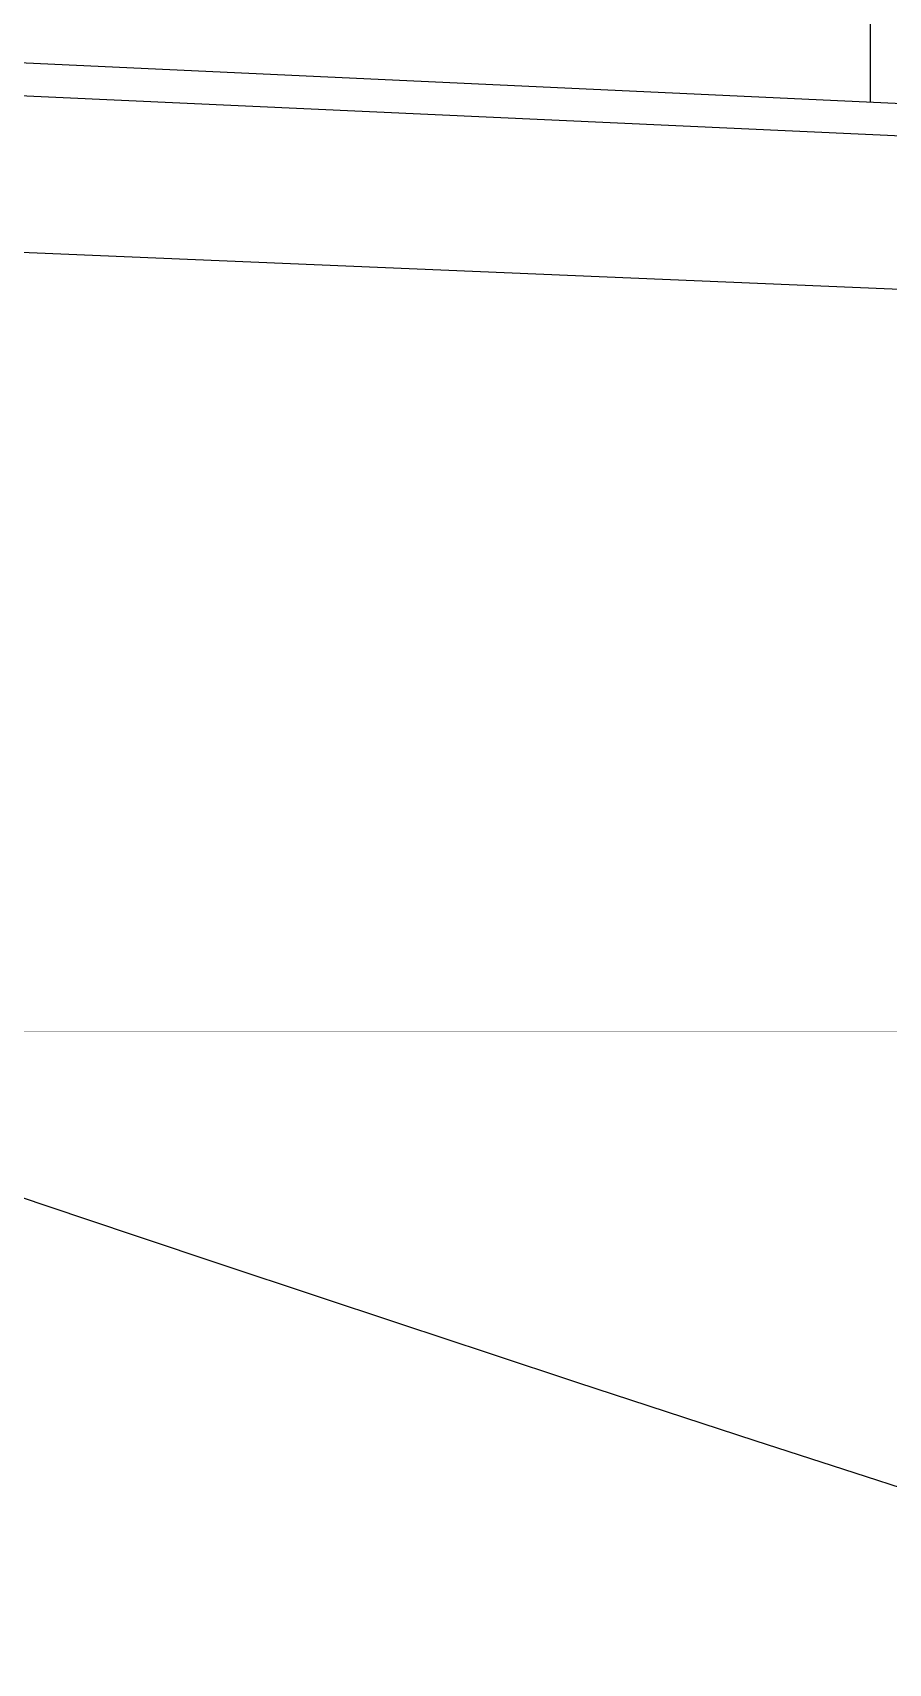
# Model space of a CAD drawing. Extents: x 1332 to 175445, y 256143 to 386027.
# Drawn here: x 45782 to 46733, y 381097 to 382909 of the extents above; entities that cross this region are included whole.
import ezdxf

# ---------------------------------------------------------------- set-up
doc = ezdxf.new("R2010")
doc.units = 0
doc.header["$LTSCALE"] = 10
doc.header["$MEASUREMENT"] = 0
doc.layers.add('00-园建', color=4, linetype='Continuous')
doc.layers.add('00-填充', color=8, linetype='Continuous')
doc.linetypes.add('ZIGZAG', pattern='A,0.0001,-0.2,[131,ltypeshp.shx,S=0.2,R=0,X=-0.2,Y=0],-0.4,[131,ltypeshp.shx,S=0.2,R=180,X=0.2,Y=0],-0.2', length=0.8001)

msp = doc.modelspace()

# ---------------------------------------------------------------- linework, layer by layer
at = {"layer": '00-园建'}
for p, q in [((52785.14846228028, 382549.275011721, -36502.99999999999), (45585.82174493418, 382883.7879033318, -36502.99999999999)), ((52783.67902913377, 382519.311020561, -36502.99999999999), (45669.48062489482, 382843.1109751492, -36502.99999999999)), ((52776.33186340125, 382369.4910647618, -36502.99999999999), (45728.28062489159, 382666.1751489642, -36502.99999999999))]:
    msp.add_line(p, q, dxfattribs=at)
at = {"layer": '00-园建', "color": 5, "linetype": 'ZIGZAG', "ltscale": 0.3, "const_width": 0.1, "elevation": -36502.99999999999}
msp.add_lwpolyline([(105675.8735874975, 381799.275011721), (45503.28062489461, 381799.275011721)], dxfattribs=at)
at = {"layer": '00-填充', "color": 8}
msp.add_line((46713.28060780204, 382831.4011254132, -36502.99999999999), (46713.28060780204, 383902.5555392401, -36502.99999999999), dxfattribs=at)
at = {"layer": '00-填充', "elevation": -36502.99999999999}
msp.add_lwpolyline([(45503.28062489461, 381704.6422198294, 0.07224548419397603), (71455.32139619064, 376888.5589018993, 0.01957007664203353), (101991.3498469503, 376038.9930501936, -2.38232265736231)], format="xyb", dxfattribs=at)

doc.saveas('drawing.dxf')
